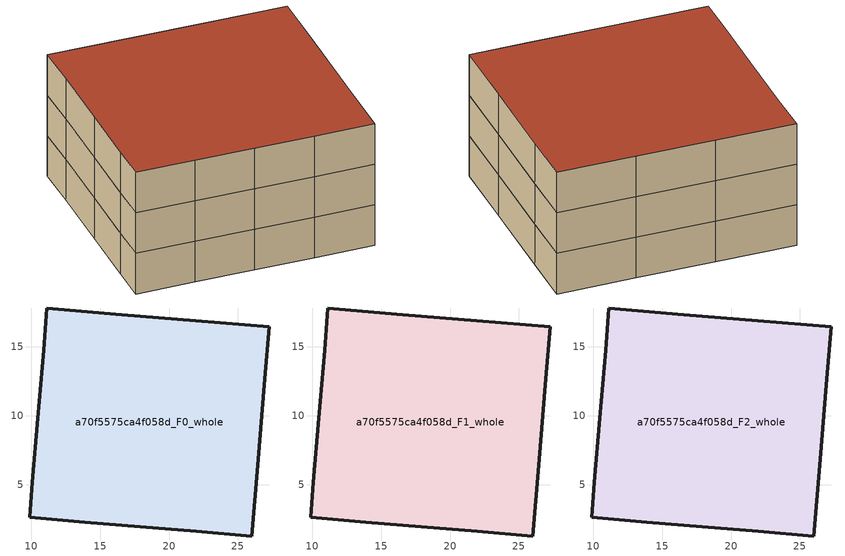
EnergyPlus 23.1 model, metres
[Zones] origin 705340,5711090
a70f5575ca4f058d_F0_whole
 floor ground (EU_floor_Construction): 27.29,16.47 26.97,12.68 26.44,6.41 26,1.27 21.96,1.61 17.93,1.95 13.89,2.29 9.87,2.62 10.08,5.17 10.48,9.82 10.9,14.76 11.11,17.83 16.58,17.35 21.95,16.89 z0
 wall outside (EU_wall_Construction): 11.11,17.83 10.9,14.76 10.48,9.82 10.08,5.17 9.87,2.62 13.89,2.29 17.93,1.95 21.96,1.61 26,1.27 26.44,6.41 26.97,12.68 27.29,16.47 21.95,16.89 16.58,17.35 11.11,17.83 z0:3
a70f5575ca4f058d_F1_whole
 floor to a70f5575ca4f058d_F0_whole (EU_floor_Construction): 27.29,16.47 26.97,12.68 26.44,6.41 26,1.27 21.96,1.61 17.93,1.95 13.89,2.29 9.87,2.62 10.08,5.17 10.48,9.82 10.9,14.76 11.11,17.83 16.58,17.35 21.95,16.89 z3
 wall outside (EU_wall_Construction): 11.11,17.83 10.9,14.76 10.48,9.82 10.08,5.17 9.87,2.62 13.89,2.29 17.93,1.95 21.96,1.61 26,1.27 26.44,6.41 26.97,12.68 27.29,16.47 21.95,16.89 16.58,17.35 11.11,17.83 z3:6
a70f5575ca4f058d_F2_whole
 floor to a70f5575ca4f058d_F1_whole (EU_floor_Construction): 27.29,16.47 26.97,12.68 26.44,6.41 26,1.27 21.96,1.61 17.93,1.95 13.89,2.29 9.87,2.62 10.08,5.17 10.48,9.82 10.9,14.76 11.11,17.83 16.58,17.35 21.95,16.89 z6
 wall outside (EU_wall_Construction): 11.11,17.83 10.9,14.76 10.48,9.82 10.08,5.17 9.87,2.62 13.89,2.29 17.93,1.95 21.96,1.61 26,1.27 26.44,6.41 26.97,12.68 27.29,16.47 21.95,16.89 16.58,17.35 11.11,17.83 z6:9
 roof outside (EU_roof_Construction): 26,1.27 26.44,6.41 26.97,12.68 27.29,16.47 21.95,16.89 16.58,17.35 11.11,17.83 10.9,14.76 10.48,9.82 10.08,5.17 9.87,2.62 13.89,2.29 17.93,1.95 21.96,1.61 z9
[Building]
EU S2 Campaign: North Axis=0; Terrain=City; Solar Distribution=FullExterior
[Site:Location]
London: Latitude=51.5; Longitude=-0.5; Time Zone=0; Elevation=25
[SizingPeriod:WeatherFileDays]
AnnualSizingPeriod: Begin Month=1; Begin Day of Month=1; End Month=12; End Day of Month=31; Day of Week for Start Day=Monday; Use Weather File Daylight Saving Period=No; Use Weather File Rain and Snow Indicators=No
[MATERIAL]
EU_InternalMass_Material: Roughness=MediumRough; Thickness=0.1; Conductivity=1; Density=1800; Specific Heat=900; Thermal Absorptance=0.9; Solar Absorptance=0.7; Visible Absorptance=0.7
[MATERIAL:NOMASS] Roughness=MediumRough; Thermal Absorptance=0.9; Solar Absorptance=0.7; Visible Absorptance=0.7
Name | Thermal Resistance
EU_wall_NoMass | 1.04674
EU_roof_NoMass | 4.32442
EU_floor_NoMass | 2.04616
[CONSTRUCTION]
EU_wall_Construction: EU_wall_NoMass
EU_roof_Construction: EU_roof_NoMass
EU_floor_Construction: EU_floor_NoMass
EU_InternalMass_Construction: EU_InternalMass_Material
[ZONE] Type=1; Multiplier=1; Ceiling Height=autocalculate; Floor Area=autocalculate; Part of Total Floor Area=Yes
Name | Volume
a70f5575ca4f058d_F0_whole | 740.374
a70f5575ca4f058d_F1_whole; a70f5575ca4f058d_F2_whole | 740.375
[INTERNALMASS] Construction=EU_InternalMass_Construction; Surface Area=246.792
Name | Zone or ZoneList
a70f5575ca4f058d_F0_whole_EU_InternalMass | a70f5575ca4f058d_F0_whole
a70f5575ca4f058d_F1_whole_EU_InternalMass | a70f5575ca4f058d_F1_whole
a70f5575ca4f058d_F2_whole_EU_InternalMass | a70f5575ca4f058d_F2_whole
[OTHEREQUIPMENT] Fuel Type=Electricity; Design Level Calculation Method=Watts/Area; Power per Zone Floor Area=1; Fraction Latent=0; Fraction Radiant=0; Fraction Lost=0; Carbon Dioxide Generation Rate=0; EndUse Subcategory=EU_Step8_InternalGains
Name | Zone or ZoneList or Space or SpaceList | Schedule
EU_Step8_InternalGain_a70f5575ca4f058d_F0_whole_f000 | a70f5575ca4f058d_F0_whole | EU_Step8_GainSchedule_a70f5575ca4f058d_F0_whole_f000
EU_Step8_InternalGain_a70f5575ca4f058d_F1_whole_f000 | a70f5575ca4f058d_F1_whole | EU_Step8_GainSchedule_a70f5575ca4f058d_F1_whole_f000
EU_Step8_InternalGain_a70f5575ca4f058d_F2_whole_f000 | a70f5575ca4f058d_F2_whole | EU_Step8_GainSchedule_a70f5575ca4f058d_F2_whole_f000
[ZONEVENTILATION:DESIGNFLOWRATE] Schedule=EU_AlwaysOn; Design Flow Rate Calculation Method=AirChanges/Hour; Air Changes per Hour=0.488719; Ventilation Type=Natural; Fan Pressure Rise=0; Fan Total Efficiency=1; Constant Term Coefficient=1; Temperature Term Coefficient=0; Velocity Term Coefficient=0; Velocity Squared Term Coefficient=0; Minimum Indoor Temperature=-100; Maximum Indoor Temperature=100; Delta Temperature=-100; Minimum Outdoor Temperature=-100; Maximum Outdoor Temperature=100; Maximum Wind Speed=40
Name | Zone or ZoneList or Space or SpaceList
EU_ConstantAir_a70f5575ca4f058d_F0_whole | a70f5575ca4f058d_F0_whole
EU_ConstantAir_a70f5575ca4f058d_F1_whole | a70f5575ca4f058d_F1_whole
EU_ConstantAir_a70f5575ca4f058d_F2_whole | a70f5575ca4f058d_F2_whole
[HVACTEMPLATE:THERMOSTAT] Constant Heating Setpoint=20; Constant Cooling Setpoint=50
EU_HeatOnly_a70f5575ca4f058d_F0_whole; EU_HeatOnly_a70f5575ca4f058d_F1_whole; EU_HeatOnly_a70f5575ca4f058d_F2_whole
[HVACTEMPLATE:ZONE:IDEALLOADSAIRSYSTEM] System Availability Schedule=EU_AlwaysOn; Maximum Heating Supply Air Temperature=50; Minimum Cooling Supply Air Temperature=13; Maximum Heating Supply Air Humidity Ratio=0.0156; Minimum Cooling Supply Air Humidity Ratio=0.0077; Heating Limit=NoLimit; Cooling Limit=NoLimit; Heating Availability Schedule=EU_AlwaysOn; Cooling Availability Schedule=EU_CoolingOff; Dehumidification Control Type=ConstantSensibleHeatRatio; Cooling Sensible Heat Ratio=0.7; Dehumidification Setpoint=60; Humidification Control Type=None; Humidification Setpoint=30; Outdoor Air Method=None; Outdoor Air Flow Rate per Person=0.00944; Outdoor Air Flow Rate per Zone Floor Area=0; Outdoor Air Flow Rate per Zone=0; Demand Controlled Ventilation Type=None; Outdoor Air Economizer Type=NoEconomizer; Heat Recovery Type=None; Sensible Heat Recovery Effectiveness=0.7; Latent Heat Recovery Effectiveness=0.65
Name | Template Thermostat
a70f5575ca4f058d_F0_whole | EU_HeatOnly_a70f5575ca4f058d_F0_whole
a70f5575ca4f058d_F1_whole | EU_HeatOnly_a70f5575ca4f058d_F1_whole
a70f5575ca4f058d_F2_whole | EU_HeatOnly_a70f5575ca4f058d_F2_whole
[SIZING:ZONE] Zone Cooling Design Supply Air Temperature Input Method=SupplyAirTemperature; Zone Cooling Design Supply Air Temperature=13; Zone Heating Design Supply Air Temperature Input Method=SupplyAirTemperature; Zone Heating Design Supply Air Temperature=50; Zone Cooling Design Supply Air Humidity Ratio=0.008; Zone Heating Design Supply Air Humidity Ratio=0.008; Cooling Design Air Flow Method=DesignDay; Cooling Design Air Flow Rate=0; Cooling Minimum Air Flow per Zone Floor Area=0.000762; Cooling Minimum Air Flow=0; Cooling Minimum Air Flow Fraction=0.2; Heating Design Air Flow Method=DesignDay; Heating Design Air Flow Rate=0; Heating Maximum Air Flow per Zone Floor Area=0.002032; Heating Maximum Air Flow=0.141576; Heating Maximum Air Flow Fraction=0.3; Account for Dedicated Outdoor Air System=No; Dedicated Outdoor Air System Control Strategy=NeutralSupplyAir; Dedicated Outdoor Air Low Setpoint Temperature for Design=autosize; Dedicated Outdoor Air High Setpoint Temperature for Design=autosize; Zone Load Sizing Method=Sensible Load Only No Latent Load; Zone Latent Cooling Design Supply Air Humidity Ratio Input Method=HumidityRatioDifference; Zone Cooling Design Supply Air Humidity Ratio Difference=0.005; Zone Latent Heating Design Supply Air Humidity Ratio Input Method=HumidityRatioDifference; Zone Humidification Design Supply Air Humidity Ratio Difference=0.005
a70f5575ca4f058d_F0_whole; a70f5575ca4f058d_F1_whole; a70f5575ca4f058d_F2_whole
[SCHEDULE:CONSTANT]
Name | Hourly Value
EU_AlwaysOn | 1
EU_CoolingOff | 0
[SCHEDULE:FILE] Column Number=1; Rows to Skip at Top=0; Number of Hours of Data=8760; Column Separator=Comma; Interpolate to Timestep=No; Minutes per Item=60; Adjust Schedule for Daylight Savings=Yes
Name | File
EU_Step8_GainSchedule_a70f5575ca4f058d_F0_whole_f000 | C:\Users\o_iseri\Desktop\OpenUBEM\openubem\outputs\eu_evidence\EU-11\GB-LDN-STDUNSTANS\idfs\a70f5575ca4f058d\a70f5575ca4f058d_F0_whole_f000_gain.csv
EU_Step8_GainSchedule_a70f5575ca4f058d_F1_whole_f000 | C:\Users\o_iseri\Desktop\OpenUBEM\openubem\outputs\eu_evidence\EU-11\GB-LDN-STDUNSTANS\idfs\a70f5575ca4f058d\a70f5575ca4f058d_F1_whole_f000_gain.csv
EU_Step8_GainSchedule_a70f5575ca4f058d_F2_whole_f000 | C:\Users\o_iseri\Desktop\OpenUBEM\openubem\outputs\eu_evidence\EU-11\GB-LDN-STDUNSTANS\idfs\a70f5575ca4f058d\a70f5575ca4f058d_F2_whole_f000_gain.csv
